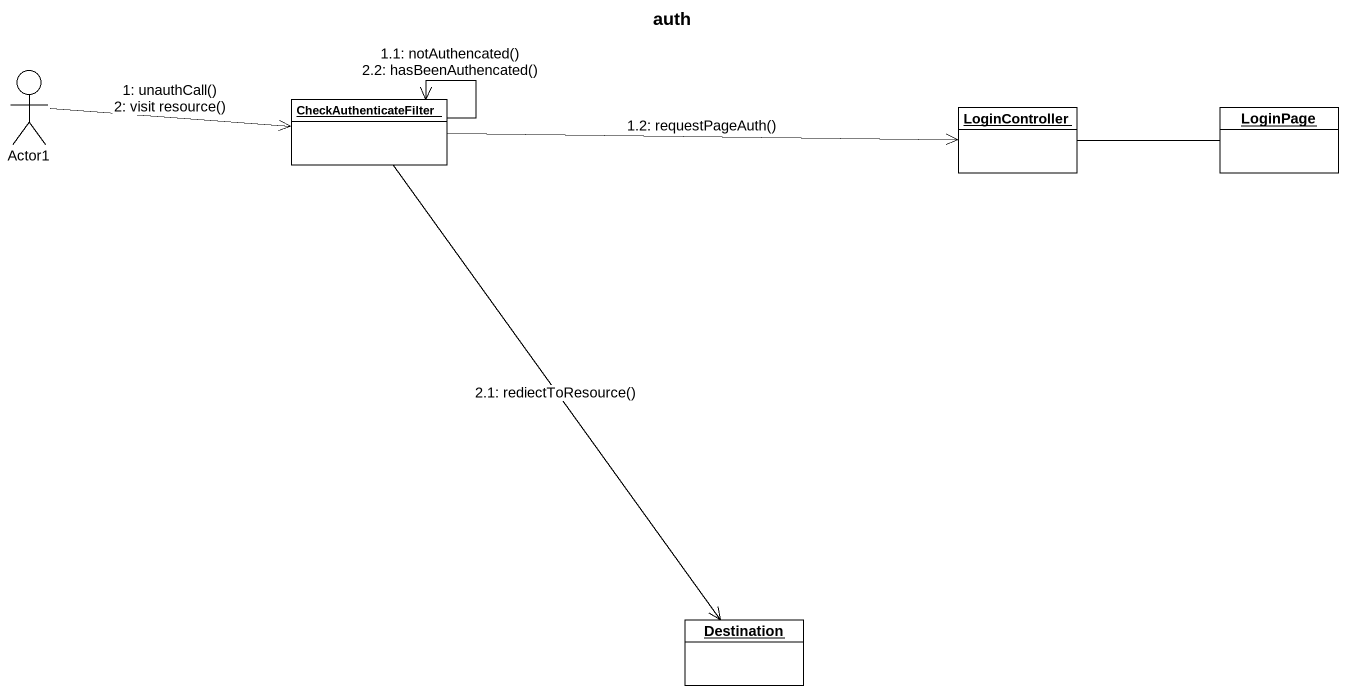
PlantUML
@startuml
title auth
allowmixing
hide circle
hide empty members
actor Actor1
object CheckAuthenticateFilter
object LoginController
object LoginPage
object Destination
LoginController -right- LoginPage
Actor1 -right-> CheckAuthenticateFilter : 1: unauthCall()\n2: visit resource()
CheckAuthenticateFilter --> CheckAuthenticateFilter : 1.1: notAuthencated()\n2.2: hasBeenAuthencated()
CheckAuthenticateFilter -right-> LoginController : 1.2: requestPageAuth()
CheckAuthenticateFilter --> Destination : 2.1: rediectToResource()
@enduml
